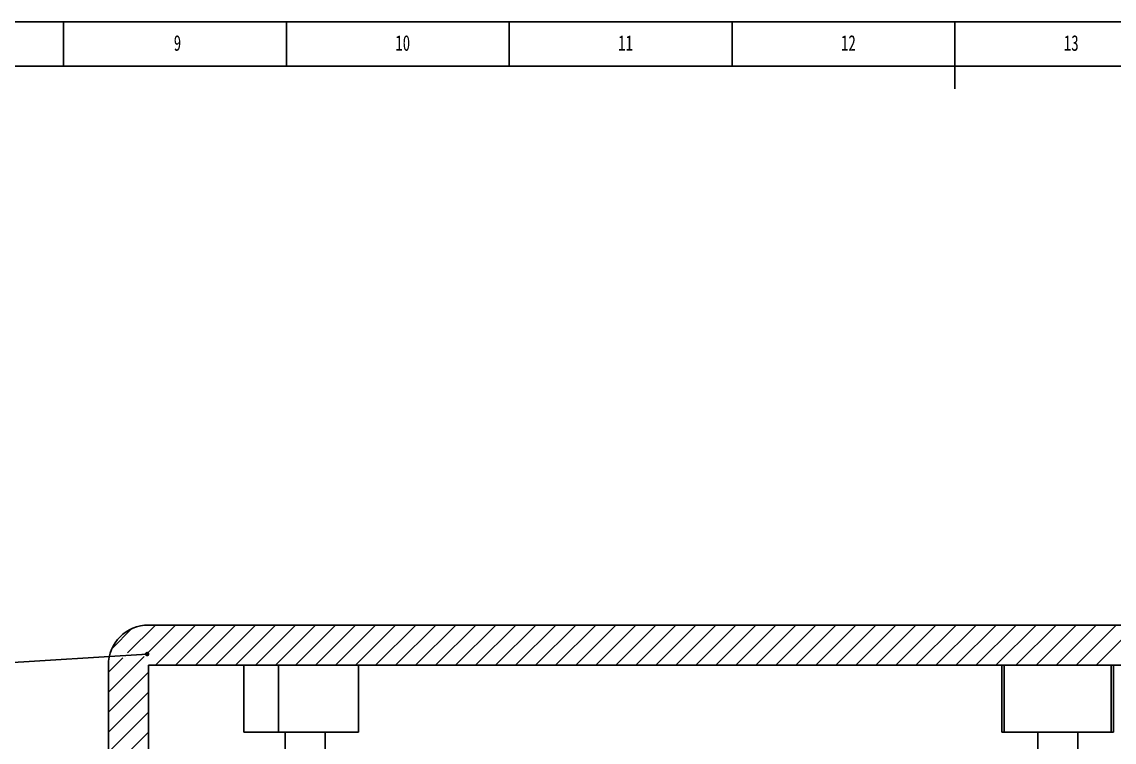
# Model space of a CAD drawing. Header units: millimetres. Extents: x -10 to 1189, y -23 to 841.
# Drawn here: x 392.6 to 637.7, y 679.4 to 841 of the extents above; entities that cross this region are included whole.
import ezdxf

# ---------------------------------------------------------------- set-up
doc = ezdxf.new("R2010")
doc.units = ezdxf.units.MM
doc.layers.add('10', color=7, linetype='Continuous')
doc.layers.add('5', color=7, linetype='Continuous')
doc.styles.add('SLDTEXTSTYLE5', font='TXT', dxfattribs={"width": 0.7})
doc.dimstyles.new('SLDDIMSTYLE0', dxfattribs={"dimtxt": 0.18, "dimasz": 1.016, "dimexe": 0, "dimexo": 0.0625, "dimgap": 0, "dimtad": 0, "dimtih": 1, "dimtoh": 1, "dimdec": 0, "dimrnd": 1e-09, "dimzin": 0, "dimdsep": 46, "dimtxsty": 'Standard', "dimblk1": 'DOT', "dimblk2": 'DOT', "dimsah": 1, "dimcen": 0.09, "dimadec": 0, "dimazin": 0, "dimtfac": 1.016, "dimtdec": 0, "dimtofl": 0, "dimtmove": 0, "dimatfit": 3, "dimldrblk": 'DOT', "dimfxl": 0, "dimfrac": 2, "dimtolj": 1, "dimtzin": 0, "dimarcsym": 0})

# ---------------------------------------------------------------- blocks, each defined once
blk = doc.blocks.new('SW_HATCH_0')
at = {"color": 0, "linetype": 'Continuous', "lineweight": 18}
for p, q in [((-149.19, 380.64), (-144.73, 385.11)), ((-145.69, 379.65), (-139.43, 385.91)), ((-141.31, 379.54), (-134.94, 385.91)), ((-139.45, 376.91), (-130.45, 385.91)), ((-134.96, 376.91), (-125.96, 385.91)), ((-130.47, 376.91), (-121.47, 385.91)), ((-125.98, 376.91), (-116.98, 385.91)), ((-121.49, 376.91), (-112.49, 385.91)), ((-117, 376.91), (-108, 385.91)), ((-112.51, 376.91), (-103.51, 385.91)), ((-108.02, 376.91), (-99.02, 385.91)), ((-103.53, 376.91), (-94.53, 385.91)), ((-99.04, 376.91), (-90.04, 385.91)), ((-94.55, 376.91), (-85.55, 385.91)), ((-90.06, 376.91), (-81.06, 385.91)), ((-85.57, 376.91), (-76.57, 385.91)), ((-81.08, 376.91), (-72.08, 385.91)), ((-76.59, 376.91), (-67.59, 385.91)), ((-72.1, 376.91), (-63.1, 385.91)), ((-67.61, 376.91), (-58.61, 385.91)), ((-63.12, 376.91), (-54.12, 385.91)), ((-58.63, 376.91), (-49.63, 385.91)), ((-54.14, 376.91), (-45.14, 385.91)), ((-49.65, 376.91), (-40.65, 385.91)), ((-45.16, 376.91), (-36.16, 385.91)), ((-40.67, 376.91), (-31.67, 385.91)), ((-36.18, 376.91), (-27.18, 385.91)), ((-31.69, 376.91), (-22.69, 385.91)), ((-27.2, 376.91), (-18.2, 385.91)), ((-22.71, 376.91), (-13.71, 385.91)), ((-18.22, 376.91), (-9.22, 385.91)), ((-13.73, 376.91), (-4.73, 385.91)), ((-9.24, 376.91), (-0.24, 385.91)), ((-4.75, 376.91), (4.25, 385.91)), ((-0.26, 376.91), (8.74, 385.91)), ((4.23, 376.91), (13.23, 385.91)), ((8.72, 376.91), (17.72, 385.91)), ((13.21, 376.91), (22.21, 385.91)), ((17.7, 376.91), (26.7, 385.91)), ((22.19, 376.91), (31.19, 385.91)), ((26.68, 376.91), (35.68, 385.91)), ((31.17, 376.91), (40.17, 385.91)), ((35.66, 376.91), (44.66, 385.91)), ((40.16, 376.91), (49.16, 385.91)), ((44.65, 376.91), (53.65, 385.91)), ((49.14, 376.91), (58.14, 385.91)), ((53.63, 376.91), (62.63, 385.91)), ((58.12, 376.91), (67.12, 385.91)), ((62.61, 376.91), (71.61, 385.91)), ((67.1, 376.91), (76.1, 385.91)), ((71.59, 376.91), (80.59, 385.91)), ((-150, 370.85), (-141.99, 378.87)), ((-150, 375.34), (-146.76, 378.59)), ((-150, 366.36), (-141, 375.36)), ((-150, 361.87), (-141, 370.87)), ((-150, 357.38), (-141, 366.38)), ((-150, 352.89), (-141, 361.89))]:
    blk.add_line(p, q, dxfattribs=at)
blk = doc.blocks.new('_Dot')
at = {"color": 0, "linetype": 'ByBlock', "lineweight": -2}
blk.add_line((-0.5, 0), (-1, 0), dxfattribs=at)
at = {"color": 0, "linetype": 'ByBlock', "const_width": 0.5}
blk.add_lwpolyline([(-0.25, 0, 1), (0.25, 0, 1)], format="xyb", close=True, dxfattribs=at)

msp = doc.modelspace()

# ---------------------------------------------------------------- linework, layer by layer
at = {"color": 7, "linetype": 'Continuous', "lineweight": 25}
for p, q in [((829.06, 705.67), (421.06, 705.67)), ((412.06, 666.67), (412.06, 696.67)), ((838.06, 696.67), (421.06, 696.67)), ((421.06, 666.67), (421.06, 696.67)), ((442.46, 696.67), (442.46, 681.67)), ((450.19, 696.67), (450.19, 681.67)), ((468.19, 681.67), (468.19, 696.67)), ((612.53, 696.67), (612.53, 681.67)), ((613.06, 696.67), (613.06, 681.67)), ((637.06, 696.67), (637.06, 681.67)), ((637.59, 696.67), (637.59, 681.67)), ((442.46, 681.67), (450.19, 681.67)), ((450.19, 681.67), (468.19, 681.67)), ((451.69, 681.67), (451.69, 666.67)), ((460.69, 666.67), (460.69, 681.67)), ((612.53, 681.67), (613.06, 681.67)), ((613.06, 681.67), (637.06, 681.67)), ((620.56, 681.67), (620.56, 666.67)), ((629.56, 666.67), (629.56, 681.67)), ((637.06, 681.67), (637.59, 681.67))]:
    msp.add_line(p, q, dxfattribs=at)
msp.add_arc((421.06, 696.67), 9, 90, 180, dxfattribs=at)
at = {"layer": '5', "color": 7}
msp.add_line((1189, 841), (0, 841), dxfattribs=at)
at = {"layer": '5'}
for p, q in [((402, 841), (402, 831.05)), ((452, 841), (452, 831.05)), ((502, 841), (502, 831.05)), ((552, 841), (552, 831.05))]:
    msp.add_line(p, q, dxfattribs=at)
at = {"layer": '5', "lineweight": 25}
msp.add_line((602, 841), (602, 826), dxfattribs=at)
at = {"layer": '5', "color": 7, "lineweight": 25}
msp.add_line((1179, 831.05), (25, 831.05), dxfattribs=at)

# ---------------------------------------------------------------- block references
at = {"color": 7, "linetype": 'Continuous', "lineweight": 18}
msp.add_blockref('SW_HATCH_0', (562.06, 319.75), dxfattribs=at)

# ---------------------------------------------------------------- texts
at = {"layer": '10', "char_height": 3.5, "attachment_point": 2, "style": 'SLDTEXTSTYLE5'}
for s, insert in [('9', (427.55, 838.01)), ('10', (478.09, 838.01)), ('11', (528.09, 838.01)), ('12', (578.09, 838.01)), ('13', (628.09, 838.01))]:
    msp.add_mtext(s, dxfattribs=dict(at, insert=insert))

# ---------------------------------------------------------------- leaders
at = {"layer": '10'}
msp.add_leader([(420.76, 699.16), (320.01, 692.76)], dimstyle='SLDDIMSTYLE0', dxfattribs=at)

doc.saveas('drawing.dxf')
